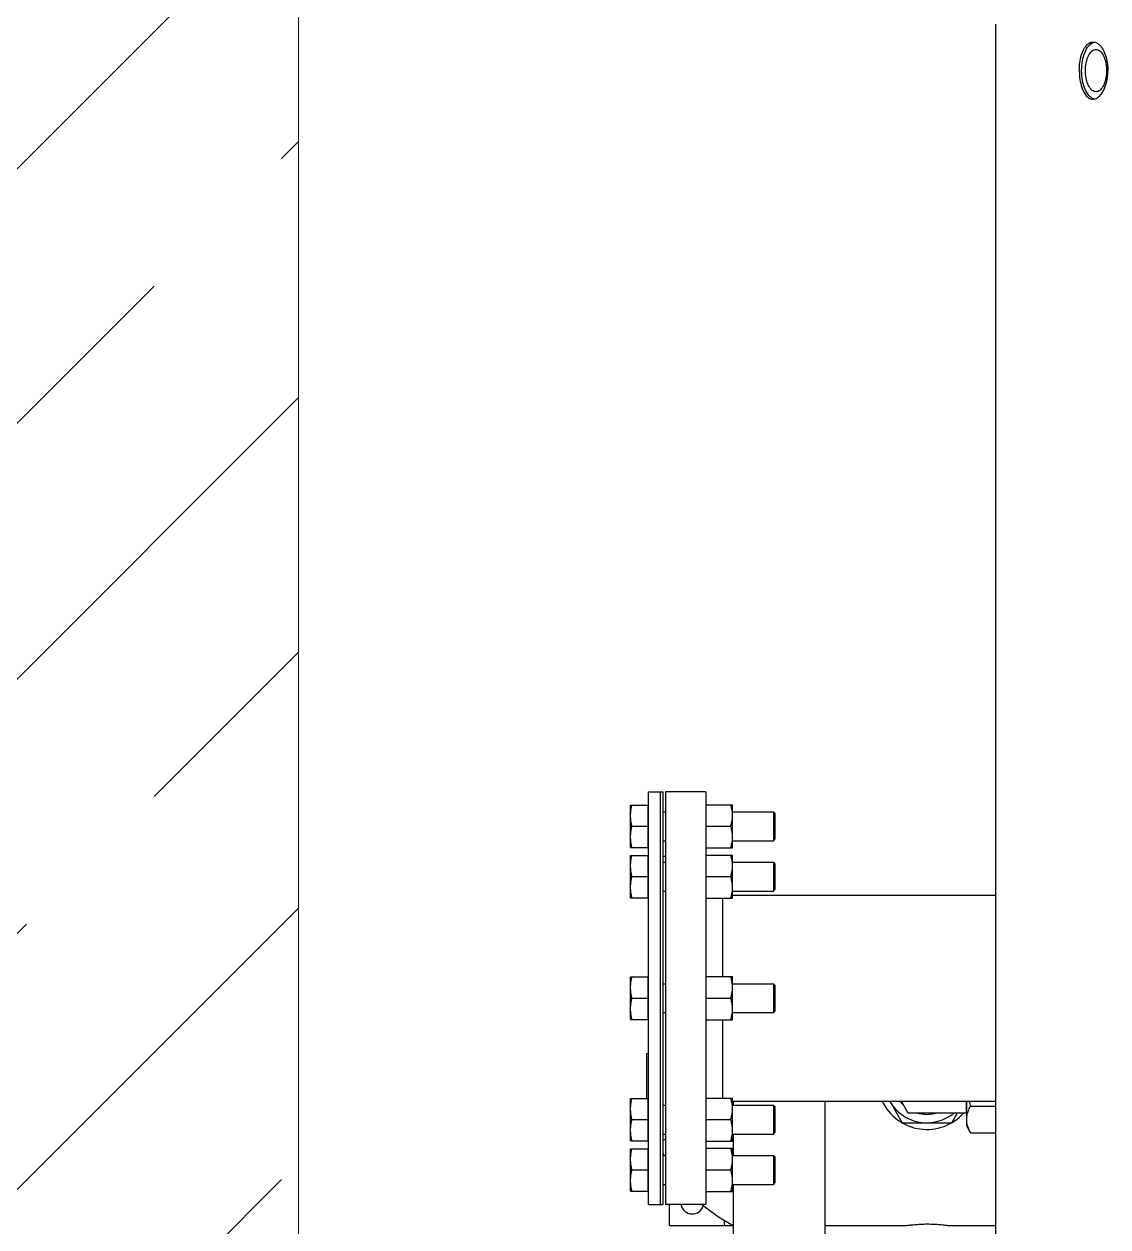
# Model space of a CAD drawing. Header units: millimetres. Extents: x -18489 to 17339, y -1599 to 10961.
# Drawn here: x -15840 to -15780, y 8206 to 8272.6 of the extents above; entities that cross this region are included whole.
import ezdxf

# ---------------------------------------------------------------- set-up
doc = ezdxf.new("R2010")
doc.units = ezdxf.units.MM
doc.layers.add('188K-SM-03-F10-MECH-EQ-Y2257103$0$Micron CUP L10 CDA EQU$0$M-EQPM-AD', color=5, linetype='Continuous')
doc.layers.add('188K-SM-03-F10-MECH-EQ-Y2257103$0$Micron CUP L10 CDA EQU$0$M-PHASE1 AREA', color=252, linetype='Continuous')

# ---------------------------------------------------------------- blocks, each defined once
blk = doc.blocks.new('188K-SM-03-F10-MECH-EQ-Y2257103$0$Micron CUP L10 CDA EQU$0$XCM7Q30CDA-200K$0$xCUP-L40-M03-HVAC-EQ$0$xCUP-L40-M03-HVAC-EQ$0$XCUP-L40-HVAC-EQ$0$C700')
for p, q in [((583.92, -1408.38), (583.92, -595.74)), ((678.54, -811.5), (678.54, -723.66)), ((729.31, -765.42), (729.31, -729.93)), ((610.66, -742.7), (583.92, -742.7)), ((678.54, -742.7), (632.88, -742.7)), ((764.71, -742.7), (729.31, -742.7)), ((734.39, -745.58), (734.39, -742.7)), ((764.71, -742.7), (764.71, -754.37)), ((744.52, -754.37), (766.81, -754.37)), ((744.52, -982.87), (744.52, -754.37)), ((766.81, -982.87), (766.81, -754.37)), ((776.21, -754.37), (768.34, -754.37)), ((768.34, -982.87), (768.34, -754.37)), ((769.86, -982.87), (769.86, -754.37)), ((776.21, -754.37), (776.21, -982.87)), ((707.04, -765.42), (706.24, -766.22)), ((706.24, -780.61), (706.24, -766.22)), ((729.68, -765.42), (707.04, -765.42)), ((707.04, -781.41), (707.04, -765.42)), ((744.37, -761.42), (729.68, -761.42)), ((729.68, -761.42), (729.68, -785.41)), ((744.37, -761.42), (744.37, -785.41)), ((744.37, -762.42), (744.47, -762.42)), ((744.47, -784.41), (744.47, -762.42)), ((744.52, -765.42), (744.47, -765.42)), ((768.34, -765.42), (766.81, -765.42)), ((776.71, -762.24), (776.21, -762.42)), ((786.2, -761.63), (776.71, -761.63)), ((776.71, -785.2), (776.71, -761.63)), ((786.2, -761.63), (786.2, -785.2)), ((744.37, -773.41), (730.75, -773.41)), ((785.45, -773.41), (776.71, -773.41)), ((707.04, -781.41), (706.24, -780.61)), ((729.68, -781.41), (707.04, -781.41)), ((729.31, -793.3), (729.31, -781.41)), ((744.37, -785.41), (729.68, -785.41)), ((744.37, -784.41), (744.47, -784.41)), ((744.52, -781.41), (744.47, -781.41)), ((768.34, -781.41), (766.81, -781.41)), ((776.71, -784.59), (776.21, -784.41)), ((786.2, -785.2), (776.71, -785.2)), ((744.37, -789.3), (729.68, -789.3)), ((729.68, -789.3), (729.68, -813.29)), ((744.37, -789.3), (744.37, -813.29)), ((744.37, -790.3), (744.47, -790.3)), ((744.47, -812.29), (744.47, -790.3)), ((766.81, -790.04), (768.34, -790.04)), ((776.71, -790.12), (776.21, -790.3)), ((786.2, -789.51), (776.71, -789.51)), ((776.71, -813.08), (776.71, -789.51)), ((786.2, -789.51), (786.2, -813.08)), ((597.88, -794.05), (583.92, -794.05)), ((600.14, -797.98), (597.88, -794.05)), ((600.14, -811.5), (600.14, -797.98)), ((608.26, -799.57), (605.05, -805.12)), ((635.74, -799.57), (608.26, -799.57)), ((642.62, -811.47), (635.74, -799.57)), ((707.04, -793.3), (706.24, -794.1)), ((706.24, -808.5), (706.24, -794.1)), ((729.68, -793.3), (707.04, -793.3)), ((707.04, -809.3), (707.04, -793.3)), ((744.52, -793.3), (744.47, -793.3)), ((768.34, -793.3), (766.81, -793.3)), ((632.54, -805.12), (600.17, -805.12)), ((600.17, -811.5), (600.17, -805.12)), ((636.22, -811.5), (632.54, -805.12)), ((744.37, -801.3), (730.75, -801.3)), ((785.45, -801.3), (776.71, -801.3)), ((597.88, -808.71), (583.92, -808.71)), ((729.68, -811.5), (583.92, -811.5)), ((707.04, -809.3), (706.24, -808.5)), ((729.68, -809.3), (707.04, -809.3)), ((729.31, -811.5), (729.31, -809.3)), ((744.37, -812.29), (744.47, -812.29)), ((744.52, -809.3), (744.47, -809.3)), ((768.34, -809.3), (766.81, -809.3)), ((776.71, -812.48), (776.21, -812.29)), ((786.2, -813.08), (776.71, -813.08)), ((777.4, -837.91), (777.4, -813.08)), ((744.37, -813.29), (729.68, -813.29)), ((735, -813.29), (735, -856.63)), ((777.4, -837.91), (776.21, -837.91)), ((744.37, -856.63), (729.68, -856.63)), ((729.68, -856.63), (729.68, -880.62)), ((744.37, -856.63), (744.37, -880.62)), ((744.37, -857.63), (744.47, -857.63)), ((744.47, -879.62), (744.47, -857.63)), ((776.71, -857.44), (776.21, -857.63)), ((786.2, -856.84), (776.71, -856.84)), ((776.71, -880.41), (776.71, -856.84)), ((786.2, -856.84), (786.2, -880.41)), ((707.04, -860.62), (706.24, -861.42)), ((706.24, -875.82), (706.24, -861.42)), ((729.68, -860.62), (707.04, -860.62)), ((707.04, -876.62), (707.04, -860.62)), ((744.52, -860.62), (744.47, -860.62)), ((768.34, -860.62), (766.81, -860.62)), ((744.37, -868.62), (730.75, -868.62)), ((785.45, -868.62), (776.71, -868.62)), ((707.04, -876.62), (706.24, -875.82)), ((729.68, -876.62), (707.04, -876.62)), ((744.37, -879.62), (744.47, -879.62)), ((744.52, -876.62), (744.47, -876.62)), ((768.34, -876.62), (766.81, -876.62)), ((776.71, -879.8), (776.21, -879.62)), ((744.37, -880.62), (729.68, -880.62)), ((735, -880.62), (735, -923.95)), ((786.2, -880.41), (776.71, -880.41)), ((729.68, -925.75), (583.92, -925.75)), ((744.37, -923.95), (729.68, -923.95)), ((729.68, -923.95), (729.68, -947.94)), ((744.37, -923.95), (744.37, -947.94)), ((744.37, -924.95), (744.47, -924.95)), ((744.47, -946.94), (744.47, -924.95)), ((776.71, -924.77), (776.21, -924.95)), ((786.2, -924.16), (776.71, -924.16)), ((776.71, -947.73), (776.71, -924.16)), ((786.2, -924.16), (786.2, -947.73)), ((707.04, -927.95), (706.24, -928.75)), ((706.24, -943.14), (706.24, -928.75)), ((729.68, -927.95), (707.04, -927.95)), ((707.04, -943.94), (707.04, -927.95)), ((744.52, -927.95), (744.47, -927.95)), ((768.34, -927.95), (766.81, -927.95)), ((744.37, -935.94), (730.75, -935.94)), ((785.45, -935.94), (776.71, -935.94)), ((707.04, -943.94), (706.24, -943.14)), ((729.68, -943.94), (707.04, -943.94)), ((744.52, -943.94), (744.47, -943.94)), ((768.34, -943.94), (766.81, -943.94)), ((744.37, -947.94), (729.68, -947.94)), ((744.37, -951.83), (729.68, -951.83)), ((729.68, -951.83), (729.68, -975.82)), ((744.37, -946.94), (744.47, -946.94)), ((744.37, -951.83), (744.37, -975.82)), ((744.37, -952.83), (744.47, -952.83)), ((744.47, -974.82), (744.47, -952.83)), ((766.81, -947.2), (768.34, -947.2)), ((776.71, -947.12), (776.21, -946.94)), ((776.71, -952.65), (776.21, -952.83)), ((786.2, -947.73), (776.71, -947.73)), ((786.2, -952.04), (776.71, -952.04)), ((776.71, -975.61), (776.71, -952.04)), ((786.2, -952.04), (786.2, -975.61)), ((707.04, -955.83), (706.24, -956.63)), ((706.24, -971.03), (706.24, -956.63)), ((729.68, -955.83), (707.04, -955.83)), ((707.04, -971.82), (707.04, -955.83)), ((744.52, -955.83), (744.47, -955.83)), ((768.34, -955.83), (766.81, -955.83)), ((744.37, -963.83), (730.75, -963.83)), ((785.45, -963.83), (776.71, -963.83)), ((707.04, -971.82), (706.24, -971.03)), ((729.68, -971.82), (707.04, -971.82)), ((744.52, -971.82), (744.47, -971.82)), ((768.34, -971.82), (766.81, -971.82)), ((744.37, -975.82), (729.68, -975.82)), ((744.37, -974.82), (744.47, -974.82)), ((776.71, -975.01), (776.21, -974.82)), ((786.2, -975.61), (776.71, -975.61)), ((744.52, -982.87), (766.81, -982.87)), ((776.21, -982.87), (768.34, -982.87))]:
    blk.add_line(p, q)
for centre, radius, start, end in [((687.9, -822.04), 89.49, 49.13866, 62.43975), ((752.01, -755.39), 6.35, 9.30426, 166.22955), ((687.9, -822.04), 89.49, 25.95544, 27.00844), ((622, -823.37), 27.48, 25.60249, 138.38798), ((622, -823.37), 23.8, 30, 129.94206), ((622, -823.37), 19.13, 72.53145, 107.46855), ((622, -823.37), 27.48, 142.63191, 142.71746), ((622, -823.37), 19.13, 38.35924, 47.46855)]:
    blk.add_arc(centre, radius, start, end)
for points, knots in [([(632.88, -742.7), (632.65, -742.73), (631.77, -742.85), (629.91, -743.07), (627.08, -743.32), (623.63, -743.49), (619.97, -743.49), (616.51, -743.33), (613.65, -743.08), (611.77, -742.85), (610.88, -742.73), (610.66, -742.7)], [0, 0, 0, 0, 0.679872, 2.668347, 5.621682, 9.205067, 13.019448, 16.597707, 19.601575, 21.611833, 22.286553, 22.286553, 22.286553, 22.286553]), ([(730.75, -761.42), (730.61, -761.83), (730.36, -762.65), (730.06, -763.86), (729.84, -765.06), (729.71, -766.24), (729.68, -767.02), (729.68, -767.42)], [0, 0, 0, 0, 1.312116, 2.553786, 3.757028, 4.941231, 6.118242, 6.118242, 6.118242, 6.118242]), ([(785.45, -761.63), (785.49, -761.8), (785.57, -762.14), (785.67, -762.64), (785.77, -763.14), (785.86, -763.63), (785.94, -764.12), (786.01, -764.6), (786.07, -765.09), (786.12, -765.58), (786.15, -766.06), (786.18, -766.55), (786.2, -767.03), (786.2, -767.36), (786.2, -767.52)], [0, 0, 0, 0, 0.524913, 1.039034, 1.544677, 2.043878, 2.538326, 3.029474, 3.518493, 4.006277, 4.493467, 4.980458, 5.467441, 5.95446, 5.95446, 5.95446, 5.95446]), ([(729.68, -767.42), (729.68, -767.81), (729.71, -768.6), (729.84, -769.78), (730.06, -770.97), (730.36, -772.18), (730.61, -773), (730.75, -773.41)], [0, 0, 0, 0, 1.177259, 2.361589, 3.564805, 4.806162, 6.118242, 6.118242, 6.118242, 6.118242]), ([(786.2, -767.52), (786.2, -767.67), (786.2, -767.97), (786.18, -768.42), (786.16, -768.87), (786.13, -769.32), (786.09, -769.77), (786.04, -770.21), (785.98, -770.66), (785.91, -771.11), (785.83, -771.56), (785.75, -772.02), (785.66, -772.48), (785.56, -772.94), (785.48, -773.26), (785.45, -773.41)], [0, 0, 0, 0, 0.449571, 0.899108, 1.348634, 1.798274, 2.248292, 2.699127, 3.15139, 3.605893, 4.063653, 4.525875, 4.993957, 5.469549, 5.954474, 5.954474, 5.954474, 5.954474]), ([(730.75, -773.41), (730.61, -773.83), (730.36, -774.64), (730.06, -775.86), (729.84, -777.05), (729.71, -778.23), (729.68, -779.02), (729.68, -779.41)], [0, 0, 0, 0, 1.312116, 2.553786, 3.757028, 4.941231, 6.118242, 6.118242, 6.118242, 6.118242]), ([(729.68, -779.41), (729.68, -779.8), (729.71, -780.59), (729.84, -781.77), (730.06, -782.96), (730.36, -784.18), (730.61, -784.99), (730.75, -785.41)], [0, 0, 0, 0, 1.177259, 2.361589, 3.564805, 4.806162, 6.118242, 6.118242, 6.118242, 6.118242]), ([(785.45, -773.41), (785.49, -773.58), (785.57, -773.92), (785.67, -774.42), (785.77, -774.92), (785.86, -775.41), (785.94, -775.9), (786.01, -776.39), (786.07, -776.87), (786.12, -777.36), (786.15, -777.85), (786.18, -778.33), (786.2, -778.82), (786.2, -779.14), (786.2, -779.31)], [0, 0, 0, 0, 0.524913, 1.039034, 1.544677, 2.043878, 2.538326, 3.029474, 3.518493, 4.006277, 4.493467, 4.980458, 5.467441, 5.95446, 5.95446, 5.95446, 5.95446]), ([(786.2, -779.31), (786.2, -779.46), (786.2, -779.76), (786.18, -780.21), (786.16, -780.65), (786.13, -781.1), (786.09, -781.55), (786.04, -782), (785.98, -782.45), (785.91, -782.9), (785.83, -783.35), (785.75, -783.8), (785.66, -784.26), (785.56, -784.73), (785.48, -785.04), (785.45, -785.2)], [0, 0, 0, 0, 0.449571, 0.899108, 1.348634, 1.798274, 2.248292, 2.699127, 3.15139, 3.605893, 4.063653, 4.525875, 4.993957, 5.469549, 5.954474, 5.954474, 5.954474, 5.954474]), ([(730.75, -789.3), (730.61, -789.72), (730.36, -790.53), (730.06, -791.75), (729.84, -792.94), (729.71, -794.12), (729.68, -794.91), (729.68, -795.3)], [0, 0, 0, 0, 1.312116, 2.553786, 3.757028, 4.941231, 6.118242, 6.118242, 6.118242, 6.118242]), ([(785.45, -789.51), (785.49, -789.68), (785.57, -790.02), (785.67, -790.53), (785.77, -791.02), (785.86, -791.51), (785.94, -792), (786.01, -792.49), (786.07, -792.98), (786.12, -793.46), (786.15, -793.95), (786.18, -794.43), (786.2, -794.92), (786.2, -795.24), (786.2, -795.41)], [0, 0, 0, 0, 0.524913, 1.039034, 1.544677, 2.043878, 2.538326, 3.029474, 3.518493, 4.006277, 4.493467, 4.980458, 5.467441, 5.95446, 5.95446, 5.95446, 5.95446]), ([(600.14, -801.38), (600.14, -800.9), (600.08, -799.93), (599.8, -798.48), (599.33, -797.02), (598.69, -795.53), (598.16, -794.55), (597.88, -794.05)], [0, 0, 0, 0, 1.440622, 2.905493, 4.422001, 6.02351, 7.759026, 7.759026, 7.759026, 7.759026]), ([(729.68, -795.3), (729.68, -795.69), (729.71, -796.48), (729.84, -797.66), (730.06, -798.85), (730.36, -800.07), (730.61, -800.88), (730.75, -801.3)], [0, 0, 0, 0, 1.177259, 2.361589, 3.564805, 4.806162, 6.118242, 6.118242, 6.118242, 6.118242]), ([(786.2, -795.41), (786.2, -795.56), (786.2, -795.86), (786.18, -796.31), (786.16, -796.75), (786.13, -797.2), (786.09, -797.65), (786.04, -798.1), (785.98, -798.55), (785.91, -799), (785.83, -799.45), (785.75, -799.91), (785.66, -800.36), (785.56, -800.83), (785.48, -801.14), (785.45, -801.3)], [0, 0, 0, 0, 0.449571, 0.899108, 1.348634, 1.798274, 2.248292, 2.699127, 3.15139, 3.605893, 4.063653, 4.525875, 4.993957, 5.469549, 5.954474, 5.954474, 5.954474, 5.954474]), ([(597.88, -808.71), (598.16, -808.21), (598.69, -807.23), (599.33, -805.74), (599.8, -804.28), (600.08, -802.83), (600.14, -801.86), (600.14, -801.38)], [0, 0, 0, 0, 1.735604, 3.337522, 4.854034, 6.318727, 7.759026, 7.759026, 7.759026, 7.759026]), ([(730.75, -801.3), (730.61, -801.71), (730.36, -802.53), (730.06, -803.74), (729.84, -804.94), (729.71, -806.12), (729.68, -806.9), (729.68, -807.3)], [0, 0, 0, 0, 1.312116, 2.553786, 3.757028, 4.941231, 6.118242, 6.118242, 6.118242, 6.118242]), ([(785.45, -801.3), (785.49, -801.47), (785.57, -801.81), (785.67, -802.31), (785.77, -802.81), (785.86, -803.3), (785.94, -803.79), (786.01, -804.27), (786.07, -804.76), (786.12, -805.25), (786.15, -805.73), (786.18, -806.22), (786.2, -806.7), (786.2, -807.03), (786.2, -807.19)], [0, 0, 0, 0, 0.524913, 1.039034, 1.544677, 2.043878, 2.538326, 3.029474, 3.518493, 4.006277, 4.493467, 4.980458, 5.467441, 5.95446, 5.95446, 5.95446, 5.95446]), ([(729.68, -807.3), (729.68, -807.69), (729.71, -808.48), (729.84, -809.66), (730.06, -810.85), (730.36, -812.07), (730.61, -812.88), (730.75, -813.29)], [0, 0, 0, 0, 1.177259, 2.361589, 3.564805, 4.806162, 6.118242, 6.118242, 6.118242, 6.118242]), ([(786.2, -807.19), (786.2, -807.34), (786.2, -807.64), (786.18, -808.09), (786.16, -808.54), (786.13, -808.99), (786.09, -809.44), (786.04, -809.88), (785.98, -810.33), (785.91, -810.78), (785.83, -811.24), (785.75, -811.69), (785.66, -812.15), (785.56, -812.61), (785.48, -812.93), (785.45, -813.08)], [0, 0, 0, 0, 0.449571, 0.899108, 1.348634, 1.798274, 2.248292, 2.699127, 3.15139, 3.605893, 4.063653, 4.525875, 4.993957, 5.469549, 5.954474, 5.954474, 5.954474, 5.954474]), ([(730.75, -856.63), (730.61, -857.04), (730.36, -857.86), (730.06, -859.07), (729.84, -860.26), (729.71, -861.44), (729.68, -862.23), (729.68, -862.62)], [0, 0, 0, 0, 1.312116, 2.553786, 3.757028, 4.941231, 6.118242, 6.118242, 6.118242, 6.118242]), ([(785.45, -856.84), (785.49, -857.01), (785.57, -857.34), (785.67, -857.85), (785.77, -858.34), (785.86, -858.84), (785.94, -859.32), (786.01, -859.81), (786.07, -860.3), (786.12, -860.78), (786.15, -861.27), (786.18, -861.75), (786.2, -862.24), (786.2, -862.57), (786.2, -862.73)], [0, 0, 0, 0, 0.524913, 1.039034, 1.544677, 2.043878, 2.538326, 3.029474, 3.518493, 4.006277, 4.493467, 4.980458, 5.467441, 5.95446, 5.95446, 5.95446, 5.95446]), ([(729.68, -862.62), (729.68, -863.02), (729.71, -863.8), (729.84, -864.99), (730.06, -866.18), (730.36, -867.39), (730.61, -868.21), (730.75, -868.62)], [0, 0, 0, 0, 1.177259, 2.361589, 3.564805, 4.806162, 6.118242, 6.118242, 6.118242, 6.118242]), ([(786.2, -862.73), (786.2, -862.88), (786.2, -863.18), (786.18, -863.63), (786.16, -864.08), (786.13, -864.53), (786.09, -864.97), (786.04, -865.42), (785.98, -865.87), (785.91, -866.32), (785.83, -866.77), (785.75, -867.23), (785.66, -867.69), (785.56, -868.15), (785.48, -868.46), (785.45, -868.62)], [0, 0, 0, 0, 0.449571, 0.899108, 1.348634, 1.798274, 2.248292, 2.699127, 3.15139, 3.605893, 4.063653, 4.525875, 4.993957, 5.469549, 5.954474, 5.954474, 5.954474, 5.954474]), ([(730.75, -868.62), (730.61, -869.04), (730.36, -869.85), (730.06, -871.07), (729.84, -872.26), (729.71, -873.44), (729.68, -874.23), (729.68, -874.62)], [0, 0, 0, 0, 1.312116, 2.553786, 3.757028, 4.941231, 6.118242, 6.118242, 6.118242, 6.118242]), ([(785.45, -868.62), (785.49, -868.79), (785.57, -869.13), (785.67, -869.63), (785.77, -870.13), (785.86, -870.62), (785.94, -871.11), (786.01, -871.6), (786.07, -872.08), (786.12, -872.57), (786.15, -873.05), (786.18, -873.54), (786.2, -874.03), (786.2, -874.35), (786.2, -874.51)], [0, 0, 0, 0, 0.524913, 1.039034, 1.544677, 2.043878, 2.538326, 3.029474, 3.518493, 4.006277, 4.493467, 4.980458, 5.467441, 5.95446, 5.95446, 5.95446, 5.95446]), ([(729.68, -874.62), (729.68, -875.01), (729.71, -875.8), (729.84, -876.98), (730.06, -878.17), (730.36, -879.39), (730.61, -880.2), (730.75, -880.62)], [0, 0, 0, 0, 1.177259, 2.361589, 3.564805, 4.806162, 6.118242, 6.118242, 6.118242, 6.118242]), ([(786.2, -874.51), (786.2, -874.66), (786.2, -874.96), (786.18, -875.41), (786.16, -875.86), (786.13, -876.31), (786.09, -876.76), (786.04, -877.21), (785.98, -877.66), (785.91, -878.1), (785.83, -878.56), (785.75, -879.01), (785.66, -879.47), (785.56, -879.94), (785.48, -880.25), (785.45, -880.41)], [0, 0, 0, 0, 0.449571, 0.899108, 1.348634, 1.798274, 2.248292, 2.699127, 3.15139, 3.605893, 4.063653, 4.525875, 4.993957, 5.469549, 5.954474, 5.954474, 5.954474, 5.954474]), ([(730.75, -923.95), (730.61, -924.36), (730.36, -925.18), (730.06, -926.39), (729.84, -927.58), (729.71, -928.77), (729.68, -929.55), (729.68, -929.95)], [0, 0, 0, 0, 1.312116, 2.553786, 3.757028, 4.941231, 6.118242, 6.118242, 6.118242, 6.118242]), ([(785.45, -924.16), (785.49, -924.33), (785.57, -924.67), (785.67, -925.17), (785.77, -925.67), (785.86, -926.16), (785.94, -926.65), (786.01, -927.13), (786.07, -927.62), (786.12, -928.1), (786.15, -928.59), (786.18, -929.08), (786.2, -929.56), (786.2, -929.89), (786.2, -930.05)], [0, 0, 0, 0, 0.524913, 1.039034, 1.544677, 2.043878, 2.538326, 3.029474, 3.518493, 4.006277, 4.493467, 4.980458, 5.467441, 5.95446, 5.95446, 5.95446, 5.95446]), ([(729.68, -929.95), (729.68, -930.34), (729.71, -931.13), (729.84, -932.31), (730.06, -933.5), (730.36, -934.71), (730.61, -935.53), (730.75, -935.94)], [0, 0, 0, 0, 1.177259, 2.361589, 3.564805, 4.806162, 6.118242, 6.118242, 6.118242, 6.118242]), ([(786.2, -930.05), (786.2, -930.2), (786.2, -930.5), (786.18, -930.95), (786.16, -931.4), (786.13, -931.85), (786.09, -932.3), (786.04, -932.74), (785.98, -933.19), (785.91, -933.64), (785.83, -934.09), (785.75, -934.55), (785.66, -935.01), (785.56, -935.47), (785.48, -935.79), (785.45, -935.94)], [0, 0, 0, 0, 0.449571, 0.899108, 1.348634, 1.798274, 2.248292, 2.699127, 3.15139, 3.605893, 4.063653, 4.525875, 4.993957, 5.469549, 5.954474, 5.954474, 5.954474, 5.954474]), ([(730.75, -935.94), (730.61, -936.36), (730.36, -937.17), (730.06, -938.39), (729.84, -939.58), (729.71, -940.76), (729.68, -941.55), (729.68, -941.94)], [0, 0, 0, 0, 1.312116, 2.553786, 3.757028, 4.941231, 6.118242, 6.118242, 6.118242, 6.118242]), ([(785.45, -935.94), (785.49, -936.11), (785.57, -936.45), (785.67, -936.95), (785.77, -937.45), (785.86, -937.94), (785.94, -938.43), (786.01, -938.92), (786.07, -939.4), (786.12, -939.89), (786.15, -940.38), (786.18, -940.86), (786.2, -941.35), (786.2, -941.67), (786.2, -941.84)], [0, 0, 0, 0, 0.524913, 1.039034, 1.544677, 2.043878, 2.538326, 3.029474, 3.518493, 4.006277, 4.493467, 4.980458, 5.467441, 5.95446, 5.95446, 5.95446, 5.95446]), ([(729.68, -941.94), (729.68, -942.33), (729.71, -943.12), (729.84, -944.3), (730.06, -945.49), (730.36, -946.71), (730.61, -947.52), (730.75, -947.94)], [0, 0, 0, 0, 1.177259, 2.361589, 3.564805, 4.806162, 6.118242, 6.118242, 6.118242, 6.118242]), ([(786.2, -941.84), (786.2, -941.99), (786.2, -942.28), (786.18, -942.73), (786.16, -943.18), (786.13, -943.63), (786.09, -944.08), (786.04, -944.53), (785.98, -944.98), (785.91, -945.43), (785.83, -945.88), (785.75, -946.33), (785.66, -946.79), (785.56, -947.26), (785.48, -947.57), (785.45, -947.73)], [0, 0, 0, 0, 0.449571, 0.899108, 1.348634, 1.798274, 2.248292, 2.699127, 3.15139, 3.605893, 4.063653, 4.525875, 4.993957, 5.469549, 5.954474, 5.954474, 5.954474, 5.954474]), ([(730.75, -951.83), (730.61, -952.25), (730.36, -953.06), (730.06, -954.28), (729.84, -955.47), (729.71, -956.65), (729.68, -957.44), (729.68, -957.83)], [0, 0, 0, 0, 1.312116, 2.553786, 3.757028, 4.941231, 6.118242, 6.118242, 6.118242, 6.118242]), ([(785.45, -952.04), (785.49, -952.21), (785.57, -952.55), (785.67, -953.05), (785.77, -953.55), (785.86, -954.04), (785.94, -954.53), (786.01, -955.02), (786.07, -955.5), (786.12, -955.99), (786.15, -956.48), (786.18, -956.96), (786.2, -957.45), (786.2, -957.77), (786.2, -957.94)], [0, 0, 0, 0, 0.524913, 1.039034, 1.544677, 2.043878, 2.538326, 3.029474, 3.518493, 4.006277, 4.493467, 4.980458, 5.467441, 5.95446, 5.95446, 5.95446, 5.95446]), ([(729.68, -957.83), (729.68, -958.22), (729.71, -959.01), (729.84, -960.19), (730.06, -961.38), (730.36, -962.6), (730.61, -963.41), (730.75, -963.83)], [0, 0, 0, 0, 1.177259, 2.361589, 3.564805, 4.806162, 6.118242, 6.118242, 6.118242, 6.118242]), ([(786.2, -957.94), (786.2, -958.09), (786.2, -958.39), (786.18, -958.84), (786.16, -959.28), (786.13, -959.73), (786.09, -960.18), (786.04, -960.63), (785.98, -961.08), (785.91, -961.53), (785.83, -961.98), (785.75, -962.43), (785.66, -962.89), (785.56, -963.36), (785.48, -963.67), (785.45, -963.83)], [0, 0, 0, 0, 0.449571, 0.899108, 1.348634, 1.798274, 2.248292, 2.699127, 3.15139, 3.605893, 4.063653, 4.525875, 4.993957, 5.469549, 5.954474, 5.954474, 5.954474, 5.954474]), ([(730.75, -963.83), (730.61, -964.24), (730.36, -965.06), (730.06, -966.27), (729.84, -967.46), (729.71, -968.65), (729.68, -969.43), (729.68, -969.83)], [0, 0, 0, 0, 1.312116, 2.553786, 3.757028, 4.941231, 6.118242, 6.118242, 6.118242, 6.118242]), ([(785.45, -963.83), (785.49, -964), (785.57, -964.34), (785.67, -964.84), (785.77, -965.34), (785.86, -965.83), (785.94, -966.32), (786.01, -966.8), (786.07, -967.29), (786.12, -967.77), (786.15, -968.26), (786.18, -968.75), (786.2, -969.23), (786.2, -969.56), (786.2, -969.72)], [0, 0, 0, 0, 0.524913, 1.039034, 1.544677, 2.043878, 2.538326, 3.029474, 3.518493, 4.006277, 4.493467, 4.980458, 5.467441, 5.95446, 5.95446, 5.95446, 5.95446]), ([(729.68, -969.83), (729.68, -970.22), (729.71, -971.01), (729.84, -972.19), (730.06, -973.38), (730.36, -974.59), (730.61, -975.41), (730.75, -975.82)], [0, 0, 0, 0, 1.177259, 2.361589, 3.564805, 4.806162, 6.118242, 6.118242, 6.118242, 6.118242]), ([(786.2, -969.72), (786.2, -969.87), (786.2, -970.17), (786.18, -970.62), (786.16, -971.07), (786.13, -971.52), (786.09, -971.97), (786.04, -972.41), (785.98, -972.86), (785.91, -973.31), (785.83, -973.76), (785.75, -974.22), (785.66, -974.68), (785.56, -975.14), (785.48, -975.46), (785.45, -975.61)], [0, 0, 0, 0, 0.449571, 0.899108, 1.348634, 1.798274, 2.248292, 2.699127, 3.15139, 3.605893, 4.063653, 4.525875, 4.993957, 5.469549, 5.954474, 5.954474, 5.954474, 5.954474]), ([(525.24, -1369.75), (524.45, -1370.83), (523.12, -1373.4), (522.23, -1376.7), (521.92, -1378.74), (521.86, -1379.27)], [0, 0, 0, 0, 3.993322, 8.589159, 10.187149, 10.187149, 10.187149, 10.187149]), ([(522.61, -1379.87), (522.66, -1379.44), (522.9, -1377.81), (523.62, -1375.21), (525.08, -1372.54), (526.81, -1371.08), (527.96, -1370.9), (528.3, -1370.9)], [0, 0, 0, 0, 1.294963, 4.958935, 8.00044, 10.362699, 11.391424, 11.391424, 11.391424, 11.391424]), ([(528.3, -1370.9), (528.64, -1370.9), (529.79, -1371.08), (531.52, -1372.54), (532.98, -1375.21), (533.94, -1378.69), (534.15, -1381.25), (534.15, -1382.59)], [0, 0, 0, 0, 1.028726, 3.390984, 6.43249, 10.096462, 14.115047, 14.115047, 14.115047, 14.115047]), ([(529.14, -1366.83), (529.32, -1366.86), (530.17, -1367.08), (530.93, -1367.57), (531.45, -1368.02)], [0, 0, 0, 0, 0.554794, 2.619784, 2.619784, 2.619784, 2.619784]), ([(537.53, -1382.59), (537.53, -1380.95), (537.32, -1377.8), (536.38, -1373.44), (534.85, -1369.9), (532.78, -1367.4), (530.9, -1366.73), (530.06, -1366.72)], [0, 0, 0, 0, 4.912358, 9.451629, 13.317984, 16.397037, 18.925551, 18.925551, 18.925551, 18.925551]), ([(531.45, -1368.02), (531.74, -1368.28), (532.97, -1369.55), (534.66, -1372.59), (535.94, -1377.29), (536.23, -1380.77), (536.23, -1382.59)], [0, 0, 0, 0, 1.161986, 5.285502, 10.252926, 15.701117, 15.701117, 15.701117, 15.701117]), ([(523.01, -1391.04), (522.56, -1389.72), (522.12, -1387.89), (521.87, -1386.04), (521.82, -1385.56)], [0, 0, 0, 0, 4.172927, 5.612797, 5.612797, 5.612797, 5.612797]), ([(523.07, -1387.84), (522.96, -1387.43), (522.78, -1386.59), (522.66, -1385.74), (522.61, -1385.31)], [0, 0, 0, 0, 1.271751, 2.566714, 2.566714, 2.566714, 2.566714]), ([(534.15, -1382.59), (534.15, -1383.93), (533.94, -1386.5), (532.98, -1389.97), (531.52, -1392.64), (529.79, -1394.1), (528.64, -1394.28), (528.3, -1394.28)], [0, 0, 0, 0, 4.018585, 7.682557, 10.724063, 13.086321, 14.115047, 14.115047, 14.115047, 14.115047]), ([(536.23, -1382.59), (536.23, -1384.41), (535.94, -1387.89), (534.65, -1392.6), (532.67, -1396.22), (530.51, -1398.03), (529.26, -1398.34), (529.04, -1398.37)], [0, 0, 0, 0, 5.448191, 10.415614, 14.539131, 17.741759, 18.392706, 18.392706, 18.392706, 18.392706]), ([(537.53, -1382.59), (537.53, -1384.06), (537.36, -1386.91), (536.82, -1389.71), (536.44, -1391.04)], [0, 0, 0, 0, 4.401998, 8.537955, 8.537955, 8.537955, 8.537955]), ([(525.17, -1395.46), (524.95, -1395.15), (524.08, -1393.76), (523.43, -1392.24), (523.01, -1391.04)], [0, 0, 0, 0, 1.12783, 4.923688, 4.923688, 4.923688, 4.923688]), ([(525.97, -1393.34), (525.76, -1393.15), (524.85, -1392.21), (524.21, -1391.05), (523.81, -1390.11)], [0, 0, 0, 0, 0.857081, 3.898586, 3.898586, 3.898586, 3.898586]), ([(536.44, -1391.04), (536.1, -1392.24), (535.27, -1394.4), (533.42, -1396.99), (531.44, -1398.29), (530.2, -1398.45), (529.82, -1398.45)], [0, 0, 0, 0, 3.754073, 6.878035, 9.418515, 10.561397, 10.561397, 10.561397, 10.561397]), ([(527.2, -1397.57), (526.95, -1397.39), (526.19, -1396.77), (525.56, -1396.01), (525.17, -1395.46)], [0, 0, 0, 0, 0.910043, 2.938755, 2.938755, 2.938755, 2.938755]), ([(528.3, -1394.28), (527.96, -1394.28), (527.1, -1394.15), (526.35, -1393.67), (525.97, -1393.34)], [0, 0, 0, 0, 1.028726, 2.551862, 2.551862, 2.551862, 2.551862]), ([(529.82, -1398.45), (529.44, -1398.45), (528.5, -1398.32), (527.65, -1397.88), (527.2, -1397.57)], [0, 0, 0, 0, 1.157564, 2.80271, 2.80271, 2.80271, 2.80271])]:
    blk.add_open_spline(points, degree=3, knots=knots)
for points, start_tangent, end_tangent in [([(598.62, -811.5), (597.88, -808.71)], (-0.237544, 0.971377), (-0.27735, 0.960769)), ([(527.56, -1367.5), (525.24, -1369.75)], (-0.851313, -0.524658), (-0.589812, -0.807541)), ([(530.06, -1366.72), (527.56, -1367.5)], (-0.999989, 0.004725), (-0.851313, -0.524658)), ([(521.86, -1379.27), (521.66, -1382.59)], (-0.118399, -0.992966), (0, -1)), ([(521.82, -1385.56), (521.66, -1382.59)], (-0.105648, 0.994404), (0, 1)), ([(522.45, -1382.59), (522.49, -1381.2)], (0, 1), (0.059329, 0.998238)), ([(522.61, -1385.31), (522.45, -1382.59)], (-0.119041, 0.992889), (0, 1)), ([(522.49, -1381.2), (522.61, -1379.87)], (0.059329, 0.998238), (0.119041, 0.992889)), ([(523.81, -1390.11), (523.07, -1387.84)], (-0.385481, 0.922716), (-0.243076, 0.970007))]:
    blk.add_spline(points, degree=3, dxfattribs=dict(start_tangent=start_tangent, end_tangent=end_tangent))
blk = doc.blocks.new('188K-SM-03-F10-MECH-EQ-Y2257103')
at = {"layer": '188K-SM-03-F10-MECH-EQ-Y2257103$0$Micron CUP L10 CDA EQU$0$M-EQPM-AD', "lineweight": 0, "ltscale": 0.1}
h = blk.add_hatch(dxfattribs=at)
h.set_pattern_fill('JIS_STN_1E', color=256, scale=20)
h.set_pattern_definition([(45, (6186.516, 706.187), (-14.142136, 14.142136), []), (45, (6200.616, 706.187), (-14.142136, 14.142136), [20, -10])])
h.paths.add_polyline_path([(-15954.806, 8106.329), (-15824.806, 8106.329), (-15824.806, 8386.329), (-15954.806, 8386.329)])
blk.add_lwpolyline([(-15954.806, 8106.329), (-15824.806, 8106.329), (-15824.806, 8386.329), (-15954.806, 8386.329)], close=True, dxfattribs=at)
at = {"layer": '188K-SM-03-F10-MECH-EQ-Y2257103$0$Micron CUP L10 CDA EQU$0$M-PHASE1 AREA', "lineweight": 0, "ltscale": 0.1, "xscale": 0.1, "yscale": 0.1, "zscale": 0.1, "rotation": 179.9999999999998}
blk.add_blockref('188K-SM-03-F10-MECH-EQ-Y2257103$0$Micron CUP L10 CDA EQU$0$XCM7Q30CDA-200K$0$xCUP-L40-M03-HVAC-EQ$0$xCUP-L40-M03-HVAC-EQ$0$XCUP-L40-HVAC-EQ$0$C700', (-15727.789, 8131.79), dxfattribs=at)

msp = doc.modelspace()

# ---------------------------------------------------------------- block references
msp.add_blockref('188K-SM-03-F10-MECH-EQ-Y2257103', (0, 0))

doc.saveas('drawing.dxf')
